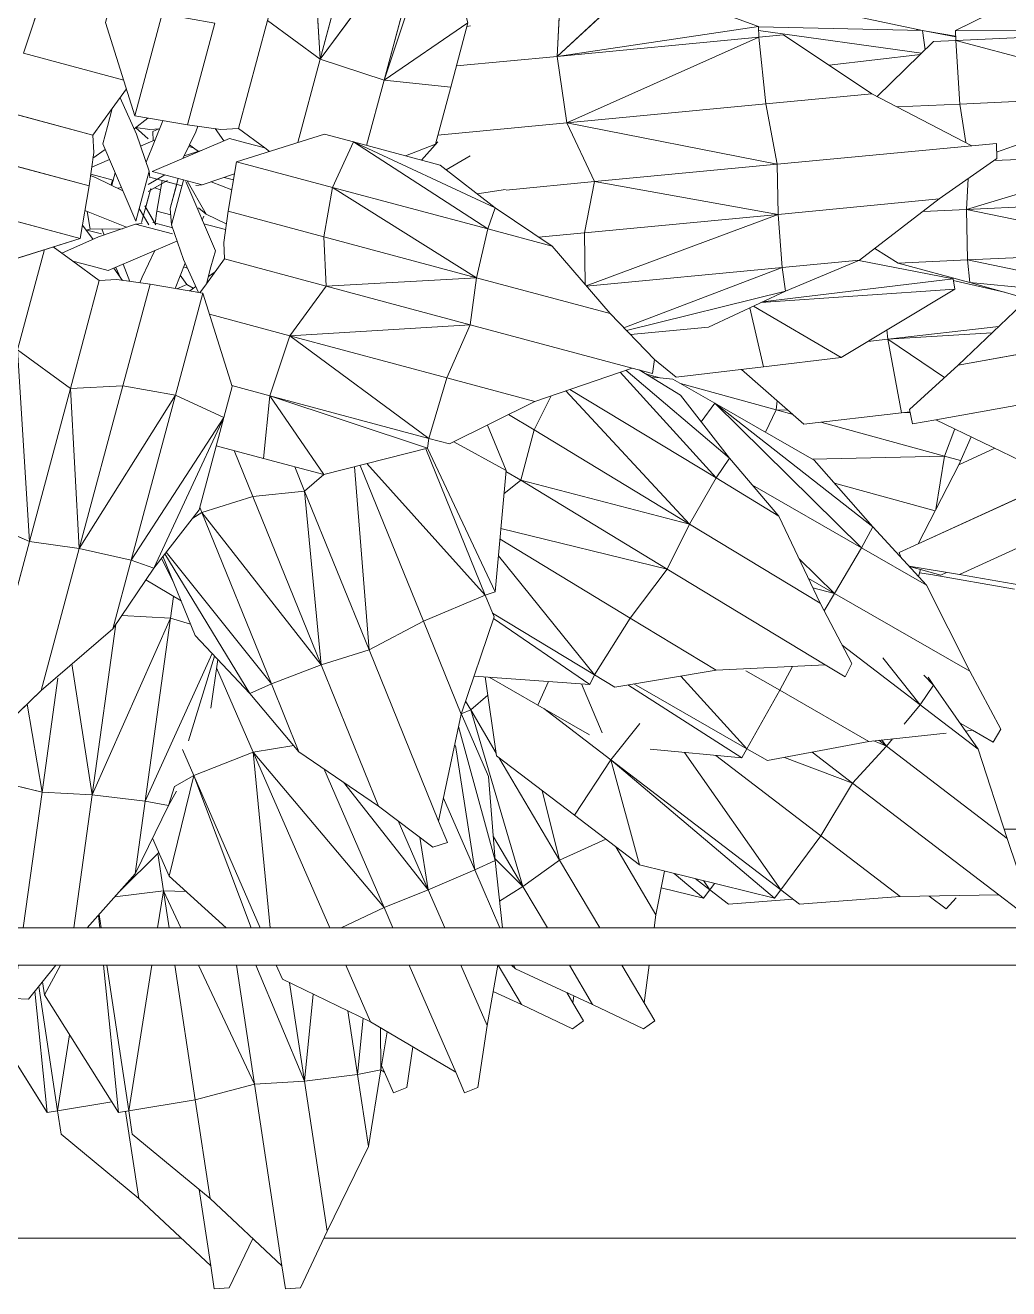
# Model space of a CAD drawing. Header units: inches. Extents: x 1 to 4284, y -575 to 745.
# Drawn here: x 1648.82 to 1661.99, y 168.31 to 185.24 of the extents above; entities that cross this region are included whole.
import ezdxf

# ---------------------------------------------------------------- set-up
doc = ezdxf.new("R2010")
doc.units = ezdxf.units.IN
doc.header["$MEASUREMENT"] = 0
for name, color, linetype, lineweight in [('I-WALL', 2, 'Continuous', 13), ('Plant-hosta', 7, 'Continuous', 9), ('Q-CASE', 31, 'Continuous', 9)]:
    doc.layers.add(name, color=color, linetype=linetype, lineweight=lineweight)

# ---------------------------------------------------------------- blocks, each defined once
blk = doc.blocks.new('BENCH _ PLANTER - BENCH _ PLANTER-2440482-New Construction - Tel_Data_Elec Plan')
at = {"layer": 'Q-CASE', "lineweight": 13}
for p, q in [((-508.562, 174.472), (-508.757, 174.472)), ((-542.589, 168.989), (-519.781, 168.989)), ((-517.872, 168.989), (-497.233, 168.989))]:
    blk.add_line(p, q, dxfattribs=at)
blk = doc.blocks.new('Untitled_dwg-V23-New Construction - Tel_Data_Elec Plan')
at = {"layer": 'Plant-hosta'}
for p, q in [((1.503, 14.069), (1.549, 14.375)), ((1.549, 14.375), (1.75, 14.363)), ((1.75, 14.363), (2.064, 13.701)), ((1.503, 14.069), (0.539, 13.167)), ((0.539, 13.167), (1.503, 14.069)), ((1.348, 13.047), (1.503, 14.069)), ((-0.502, 12.303), (0.539, 13.167)), ((0.539, 13.167), (-0.502, 12.303)), ((0.362, 11.999), (0.539, 13.167)), ((0.362, 11.999), (0.539, 13.167)), ((-0.502, 12.303), (-0.549, 11.992)), ((-1.615, 10.541), (-0.688, 12.014)), ((-0.853, 10.389), (-0.688, 12.014)), ((-0.802, 10.325), (-0.549, 11.992)), ((-0.802, 10.325), (-0.549, 11.992)), ((-0.549, 11.992), (-0.688, 12.014)), ((-0.549, 11.992), (-0.688, 12.014)), ((-0.389, 10.974), (-0.549, 11.992)), ((0.175, 11.87), (-0.549, 11.992)), ((-0.389, 10.974), (-0.549, 11.992)), ((3.83, 11.472), (3.95, 11.75)), ((3.95, 11.75), (4.127, 11.678)), ((4.21, 11.133), (4.127, 11.678)), ((3.776, 11.441), (3.83, 11.472)), ((3.79, 11.382), (3.83, 11.472)), ((5.664, 10.566), (6.348, 10.892)), ((6.348, 10.892), (6.496, 10.786)), ((6.353, 10.545), (6.496, 10.786)), ((5.664, 10.566), (5.287, 10.392)), ((5.664, 10.566), (5.287, 10.392)), ((5.664, 10.566), (5.353, 10.041)), ((5.353, 10.041), (5.664, 10.566)), ((6.271, 10.406), (6.353, 10.545)), ((6.353, 10.545), (6.366, 10.45)), ((8.437, 9.22), (8.187, 9.029)), ((8.437, 9.22), (8.187, 9.029)), ((8.437, 9.22), (9.305, 9.155)), ((9.305, 9.155), (8.437, 9.22)), ((11.125, 9.113), (11.352, 9.286)), ((11.352, 9.286), (11.488, 9.138)), ((7.538, 9.003), (8.102, 9.142)), ((7.71, 8.811), (8.102, 9.142)), ((7.991, 8.88), (8.187, 9.029)), ((8.101, 8.907), (8.187, 9.029)), ((8.101, 8.907), (8.187, 9.029)), ((8.187, 9.029), (8.102, 9.142)), ((8.25, 8.944), (8.187, 9.029)), ((8.187, 9.029), (8.25, 8.944)), ((0.232, 0.688), (0.295, 0.828)), ((0.295, 0.828), (0.232, 0.688)), ((1.189, 0.697), (1.138, 0.683)), ((1.138, 0.683), (1.189, 0.697)), ((0.037, 0.241), (-0.158, 0.189)), ((0.037, 0.241), (-0.158, 0.189)), ((0.044, 0.173), (0.072, 0.255)), ((0.072, 0.255), (0.044, 0.173)), ((1.41, 0.104), (1.701, 0.182)), ((1.41, 0.104), (1.701, 0.182)), ((0.78, -0.064), (0.759, 0.097)), ((0.78, -0.064), (0.966, -0.014)), ((0.78, -0.064), (0.966, -0.014)), ((0.78, -0.064), (0.852, -0.477)), ((-0.104, -0.56), (0.196, -0.48)), ((-0.104, -0.56), (0.196, -0.48)), ((0.186, -0.482), (0.168, -0.416)), ((0.186, -0.482), (0.168, -0.416)), ((0.753, -0.379), (0.83, -0.349)), ((0.83, -0.349), (0.753, -0.379)), ((1.807, -0.484), (1.68, -0.518)), ((1.807, -0.484), (1.68, -0.518)), ((-0.091, -0.656), (0.145, -0.758)), ((0.145, -0.758), (-0.091, -0.656)), ((1.144, -0.806), (1.387, -0.882)), ((1.144, -0.806), (1.387, -0.882)), ((0.562, -0.937), (0.756, -1.02)), ((0.756, -1.02), (0.562, -0.937)), ((1.273, -0.913), (1.205, -0.932)), ((1.273, -0.913), (1.217, -0.955)), ((1.217, -0.955), (1.273, -0.913)), ((1.273, -0.913), (1.338, -0.866)), ((1.338, -0.866), (1.273, -0.913)), ((0.496, -1.186), (0.684, -1.161)), ((0.815, -1.167), (0.684, -1.161))]:
    blk.add_line(p, q, dxfattribs=at)
at = {"layer": 'Plant-hosta', "flags": 128}
for points in [[(2.064, 13.701), (1.75, 14.363), (1.549, 14.375), (1.503, 14.069), (1.348, 13.047)], [(-0.502, 12.303), (-0.549, 11.992), (0.175, 11.87)], [(-1.615, 10.541), (-0.688, 12.014), (-0.853, 10.389)], [(4.21, 11.133), (4.127, 11.678), (3.95, 11.75), (3.83, 11.472)], [(3.776, 11.441), (3.83, 11.472), (3.79, 11.382)], [(5.664, 10.566), (6.348, 10.892), (6.496, 10.786), (6.353, 10.545)], [(6.366, 10.45), (6.353, 10.545), (6.271, 10.406)], [(11.488, 9.138), (11.352, 9.286), (11.125, 9.113)], [(7.538, 9.003), (8.102, 9.142), (7.71, 8.811)], [(7.991, 8.88), (8.187, 9.029), (8.102, 9.142)], [(0.852, -0.477), (0.78, -0.064), (0.759, 0.097)], [(0.496, -1.186), (0.684, -1.161), (0.815, -1.167)]]:
    blk.add_lwpolyline(points, dxfattribs=at)
blk = doc.blocks.new('Untitled_dwg-V26-New Construction - Tel_Data_Elec Plan')
at = {"layer": 'Plant-hosta'}
for p, q in [((-11.397, 4.805), (-10.277, 5.001)), ((-11.397, 4.805), (-10.277, 5.001)), ((-11.548, 4.78), (-11.397, 4.805)), ((-11.397, 4.805), (-11.548, 4.78))]:
    blk.add_line(p, q, dxfattribs=at)
blk = doc.blocks.new('Untitled_dwg-V27-New Construction - Tel_Data_Elec Plan')
at = {"layer": 'Plant-hosta'}
for p, q in [((-11.397, 4.805), (-10.277, 5.001)), ((-11.397, 4.805), (-10.277, 5.001)), ((-12.071, 4.694), (-11.397, 4.805)), ((-11.397, 4.805), (-12.071, 4.694)), ((-11.397, 4.805), (-10.007, 4.169)), ((-10.007, 4.169), (-11.397, 4.805)), ((-12.184, 4.572), (-12.205, 4.51)), ((-11.951, 4.394), (-12.205, 4.51)), ((-11.951, 4.394), (-11.408, 3.333)), ((-10.101, 3.547), (-11.951, 4.394)), ((-11.408, 3.333), (-11.951, 4.394)), ((-11.715, 2.731), (-10.458, 3.337)), ((-11.244, 2.958), (-11.408, 3.333)), ((-10.925, 3.112), (-11.408, 3.333)), ((-12.028, 2.787), (-12.068, 2.591)), ((-12.028, 2.787), (-11.715, 2.731)), ((-9.775, 2.383), (-11.715, 2.731)), ((-11.416, 1.997), (-12.068, 2.591)), ((-11.416, 1.997), (-10.48, 1.104)), ((-11.416, 1.997), (-9.36, 1.629)), ((-11.416, 1.997), (-10.48, 1.104)), ((-11.26, 0.892), (-10.485, 1.109)), ((-11.26, 0.892), (-10.485, 1.109)), ((-11.26, 0.892), (-12.218, 0.632)), ((-11.26, 0.892), (-11.289, 0.589)), ((-10.423, 0.971), (-11.26, 0.892)), ((-10.628, 0.727), (-11.289, 0.589)), ((-11.289, 0.589), (-10.628, 0.727)), ((-12.534, 0.435), (-12.218, 0.632)), ((-12.534, 0.435), (-12.218, 0.632)), ((-12.218, 0.632), (-11.289, 0.589)), ((-11.303, -0.089), (-11.289, 0.589)), ((-11.303, -0.089), (-11.289, 0.589)), ((-10.194, 0.54), (-11.289, 0.589)), ((-10.194, 0.54), (-11.289, 0.589)), ((-11.303, -0.089), (-9.844, 0.216)), ((-9.844, 0.216), (-11.303, -0.089)), ((-11.887, -0.062), (-11.303, -0.089)), ((-8.822, -0.836), (-11.303, -0.089)), ((-11.284, -0.501), (-11.303, -0.089)), ((-11.303, -0.089), (-9.423, -0.174)), ((-11.303, -0.089), (-9.423, -0.174)), ((-8.822, -0.836), (-11.303, -0.089)), ((-8.82, -0.838), (-10.942, -0.742)), ((-10.942, -0.742), (-8.82, -0.838)), ((-11.314, -0.984), (-11.394, -1.5)), ((-11.394, -1.5), (-11.314, -0.984)), ((-8.756, -1.605), (-10.901, -0.857)), ((-8.756, -1.605), (-10.901, -0.857)), ((-11.394, -1.5), (-12.234, -1.461)), ((-11.394, -1.5), (-11.447, -2.353)), ((-8.783, -1.618), (-11.394, -1.5)), ((-8.783, -1.618), (-11.394, -1.5)), ((-11.745, -2.34), (-12.503, -1.6)), ((-12.503, -1.6), (-11.745, -2.34)), ((-8.818, -1.651), (-11.447, -2.353)), ((-11.447, -2.353), (-8.818, -1.651)), ((-11.745, -2.34), (-11.447, -2.353)), ((-11.745, -2.34), (-11.447, -2.353)), ((-11.447, -2.353), (-11.454, -2.487)), ((-11.447, -2.353), (-11.454, -2.487)), ((-9.464, -2.443), (-11.447, -2.353)), ((-9.464, -2.443), (-11.447, -2.353)), ((-9.494, -2.479), (-11.454, -2.487)), ((-9.986, -3.208), (-11.454, -2.487))]:
    blk.add_line(p, q, dxfattribs=at)
at = {"layer": 'Plant-hosta', "flags": 128}
for points in [[(-12.184, 4.572), (-12.205, 4.51), (-11.951, 4.394), (-10.101, 3.547)], [(-9.955, 3.247), (-10.458, 3.337), (-11.715, 2.731)], [(-10.925, 3.112), (-11.408, 3.333), (-11.244, 2.958)], [(-9.36, 1.629), (-11.416, 1.997), (-12.068, 2.591), (-12.028, 2.787), (-11.715, 2.731), (-9.775, 2.383)], [(-11.289, 0.589), (-12.218, 0.632), (-11.26, 0.892)], [(-10.423, 0.971), (-11.26, 0.892), (-11.289, 0.589)], [(-11.284, -0.501), (-11.303, -0.089), (-11.887, -0.062)], [(-11.447, -2.353), (-11.394, -1.5), (-12.234, -1.461)], [(-9.986, -3.208), (-11.454, -2.487), (-9.494, -2.479)]]:
    blk.add_lwpolyline(points, dxfattribs=at)
blk = doc.blocks.new('Untitled_dwg-V29-New Construction - Tel_Data_Elec Plan')
at = {"layer": 'Plant-hosta'}
for p, q in [((1.503, 14.069), (1.549, 14.375)), ((1.549, 14.375), (1.75, 14.363)), ((1.75, 14.363), (2.11, 13.604)), ((1.503, 14.069), (0.539, 13.167)), ((0.539, 13.167), (1.503, 14.069)), ((1.134, 11.632), (1.503, 14.069)), ((1.805, 11.592), (2.11, 13.604)), ((1.805, 11.592), (2.11, 13.604)), ((2.11, 13.604), (2.66, 12.471)), ((2.11, 13.604), (2.66, 12.471)), ((-0.502, 12.303), (0.539, 13.167)), ((0.539, 13.167), (-0.502, 12.303)), ((0.338, 11.843), (0.539, 13.167)), ((2.66, 12.471), (2.514, 11.503)), ((2.827, 11.44), (2.66, 12.471)), ((-0.502, 12.303), (-0.549, 11.992)), ((-1.68, 10.437), (-0.688, 12.014)), ((-0.889, 10.041), (-0.688, 12.014)), ((-0.844, 10.041), (-0.549, 11.992)), ((-0.844, 10.041), (-0.549, 11.992)), ((-0.549, 11.992), (-0.688, 12.014)), ((-0.549, 11.992), (-0.688, 12.014)), ((-0.242, 10.041), (-0.549, 11.992)), ((0.338, 11.843), (-0.549, 11.992)), ((-0.242, 10.041), (-0.549, 11.992)), ((0.066, 10.041), (0.338, 11.843)), ((0.338, 11.843), (0.066, 10.041)), ((1.134, 11.632), (0.338, 11.843)), ((3.83, 11.472), (3.95, 11.75)), ((3.95, 11.75), (4.127, 11.678)), ((0.385, 10.041), (1.134, 11.632)), ((0.385, 10.041), (1.134, 11.632)), ((1.134, 11.632), (0.894, 10.041)), ((1.134, 11.632), (0.894, 10.041)), ((1.134, 11.632), (1.805, 11.592)), ((1.134, 11.632), (1.805, 11.592)), ((1.154, 10.041), (1.805, 11.592)), ((1.805, 11.592), (1.606, 10.274)), ((1.805, 11.592), (1.923, 10.427)), ((1.805, 11.592), (2.514, 11.503)), ((4.253, 10.85), (4.127, 11.678)), ((2.385, 10.651), (2.514, 11.503)), ((2.385, 10.651), (2.514, 11.503)), ((2.59, 10.75), (2.514, 11.503)), ((2.827, 11.44), (2.514, 11.503)), ((2.514, 11.503), (2.59, 10.75)), ((2.689, 10.798), (3.83, 11.472)), ((2.821, 10.876), (2.827, 11.44)), ((2.827, 11.44), (2.913, 10.931)), ((2.827, 11.44), (2.913, 10.931)), ((3.208, 10.041), (3.83, 11.472)), ((3.901, 10.041), (4.253, 10.85)), ((4.253, 10.85), (4.395, 10.041)), ((4.253, 10.85), (4.395, 10.041)), ((5.664, 10.566), (6.348, 10.892)), ((6.348, 10.892), (6.496, 10.786)), ((2.689, 10.798), (1.508, 10.226)), ((2.689, 10.798), (2.36, 10.041)), ((6.353, 10.545), (6.496, 10.786)), ((5.664, 10.566), (4.633, 10.088)), ((5.664, 10.566), (4.633, 10.088)), ((5.664, 10.566), (5.353, 10.041)), ((5.353, 10.041), (5.664, 10.566)), ((6.055, 10.041), (6.353, 10.545)), ((6.353, 10.545), (6.422, 10.041)), ((-1.892, 10.495), (-2.093, 10.484)), ((-1.892, 10.495), (-1.527, 10.041)), ((-1.706, 10.264), (-1.68, 10.437)), ((-1.463, 10.041), (-1.68, 10.437)), ((1.508, 10.226), (1.427, 10.041)), ((4.633, 10.088), (4.58, 10.041)), ((4.633, 10.088), (4.605, 10.041)), ((-1.71, 7.722), (-1.963, 9.541)), ((-1.287, 9.541), (-1.039, 7.759)), ((-1.039, 7.759), (-1.287, 9.541)), ((-1.105, 9.541), (-0.465, 8.816)), ((-1.105, 9.541), (-0.465, 8.816)), ((-0.956, 9.372), (-0.939, 9.541)), ((-0.939, 9.541), (-0.956, 9.372)), ((-0.947, 9.362), (-0.92, 9.541)), ((-0.947, 9.362), (-0.92, 9.541)), ((-0.085, 9.045), (-0.163, 9.541)), ((-0.085, 9.045), (0.149, 9.541)), ((-0.085, 9.045), (-0.01, 9.541)), ((-0.01, 9.541), (-0.085, 9.045)), ((-0.085, 9.045), (0.149, 9.541)), ((-0.009, 8.847), (0.756, 9.541)), ((-0.009, 8.847), (0.756, 9.541)), ((0.321, 7.497), (1.21, 9.541)), ((0.321, 7.497), (1.091, 9.541)), ((2.142, 9.541), (1.118, 7.186)), ((1.118, 7.186), (1.346, 9.541)), ((2.872, 9.268), (2.294, 9.541)), ((2.872, 9.268), (2.99, 9.541)), ((3.461, 9.03), (3.684, 9.541)), ((3.461, 9.03), (3.684, 9.541)), ((4.423, 9.541), (4.085, 8.764)), ((4.085, 8.764), (4.423, 9.541)), ((4.456, 9.541), (4.361, 8.639)), ((4.456, 9.541), (4.361, 8.639)), ((5.058, 9.541), (4.729, 8.985)), ((4.729, 8.985), (5.058, 9.541)), ((5.221, 8.631), (5.76, 9.541)), ((5.76, 9.541), (5.221, 8.631)), ((6.489, 9.541), (6.513, 9.364)), ((6.513, 9.364), (6.489, 9.541)), ((6.513, 9.364), (5.974, 8.452)), ((6.513, 9.364), (6.628, 8.779)), ((2.872, 9.268), (1.118, 7.186)), ((2.872, 9.268), (2.062, 7.405)), ((2.872, 9.268), (3.461, 9.03)), ((2.872, 9.268), (3.461, 9.03)), ((4.729, 8.985), (4.418, 9.18)), ((8.437, 9.22), (8.187, 9.029)), ((8.437, 9.22), (8.187, 9.029)), ((8.437, 9.22), (9.786, 9.119)), ((11.106, 9.098), (11.352, 9.286)), ((-0.738, 9.125), (-0.085, 9.045)), ((-0.147, 8.531), (-0.675, 9.053)), ((-0.675, 9.053), (-0.147, 8.531)), ((-0.16, 8.545), (-0.085, 9.045)), ((-0.085, 9.045), (0.219, 9.054)), ((2.327, 7.587), (3.461, 9.03)), ((3.06, 8.106), (3.461, 9.03)), ((3.351, 8.325), (3.461, 9.03)), ((3.461, 9.03), (4.085, 8.764)), ((4.031, 6.618), (4.729, 8.985)), ((4.729, 8.985), (4.335, 8.32)), ((4.729, 8.985), (4.353, 8.61)), ((5.221, 8.631), (4.729, 8.985)), ((5.907, 7.287), (8.102, 9.142)), ((5.907, 7.287), (8.187, 9.029)), ((6.293, 8.697), (8.102, 9.142)), ((6.896, 7.189), (8.187, 9.029)), ((6.896, 7.189), (8.187, 9.029)), ((8.187, 9.029), (8.102, 9.142)), ((8.722, 8.305), (8.187, 9.029)), ((8.187, 9.029), (8.722, 8.305)), ((8.722, 8.305), (9.786, 9.119)), ((9.148, 7.601), (11.106, 9.098)), ((11.106, 9.098), (9.786, 9.119)), ((9.786, 9.119), (11.106, 9.098)), ((11.22, 8.342), (11.488, 9.138)), ((-0.016, 7.899), (-0.465, 8.816)), ((-0.465, 8.816), (-0.33, 7.841)), ((-0.231, 8.337), (-0.009, 8.847)), ((0.321, 7.497), (-0.009, 8.847)), ((3.666, 7.801), (4.085, 8.764)), ((3.829, 7.096), (4.085, 8.764)), ((3.869, 6.84), (4.361, 8.639)), ((4.085, 8.764), (4.361, 8.639)), ((4.361, 8.639), (4.085, 8.764)), ((4.361, 8.639), (4.269, 7.512)), ((5.423, 8.031), (6.293, 8.697)), ((5.907, 7.287), (6.293, 8.697)), ((5.221, 8.631), (4.407, 7.255)), ((4.99, 7.7), (5.221, 8.631)), ((5.221, 8.631), (5.84, 8.35)), ((2.798, 7.909), (3.526, 8.457)), ((3.526, 8.457), (3.719, 8.397)), ((3.601, 8.108), (3.719, 8.397)), ((7.315, 7.23), (8.722, 8.305)), ((8.722, 8.305), (7.315, 7.23)), ((9.148, 7.601), (8.722, 8.305)), ((9.603, 7.106), (11.22, 8.342)), ((11.22, 8.342), (10.829, 7.145)), ((11.22, 8.342), (10.829, 7.145)), ((2.67, 5.814), (3.601, 8.108)), ((3.601, 8.108), (3.904, 6.677)), ((3.904, 6.677), (3.601, 8.108)), ((4.379, 7.233), (5.423, 8.031)), ((5.907, 7.287), (5.423, 8.031)), ((-1.039, 7.759), (-0.33, 7.841)), ((-1.039, 7.759), (-0.33, 7.841)), ((-0.016, 7.899), (-0.33, 7.841)), ((0.01, 5.389), (-0.33, 7.841)), ((0.568, 5.865), (-0.33, 7.841)), ((-0.33, 7.841), (0.568, 5.865)), ((-0.016, 7.899), (0.09, 7.708)), ((0.063, 7.643), (-0.016, 7.899)), ((0.09, 7.708), (-0.016, 7.899)), ((2.798, 7.909), (1.731, 7.18)), ((2.798, 7.909), (1.731, 7.18)), ((2.798, 7.909), (2.029, 6.015)), ((-1.71, 7.722), (-2.51, 7.529)), ((-1.912, 6.541), (-1.71, 7.722)), ((-1.71, 7.722), (-1.912, 6.541)), ((-1.71, 7.722), (-1.039, 7.759)), ((-1.71, 7.722), (-1.039, 7.759)), ((-1.498, 6.194), (-1.71, 7.722)), ((-1.498, 6.194), (-1.71, 7.722)), ((-1.31, 6.003), (-1.039, 7.759)), ((-1.31, 6.003), (-1.039, 7.759)), ((-1.039, 7.759), (0.01, 5.389)), ((-1.039, 7.759), (-0.722, 5.472)), ((0.01, 5.389), (-1.039, 7.759)), ((-1.039, 7.759), (-0.722, 5.472)), ((0.321, 7.497), (0.063, 7.643)), ((0.321, 7.497), (0.063, 7.643)), ((0.321, 7.497), (0.171, 7.15)), ((0.171, 7.15), (0.321, 7.497)), ((1.118, 7.186), (0.321, 7.497)), ((3.906, 6.677), (4.269, 7.512)), ((4.269, 7.512), (3.906, 6.677)), ((8.237, 7.256), (9.148, 7.601)), ((8.237, 7.256), (9.148, 7.601)), ((9.148, 7.601), (8.604, 7.185)), ((9.148, 7.601), (8.604, 7.185)), ((9.148, 7.601), (9.603, 7.106)), ((9.148, 7.601), (9.603, 7.106)), ((5.907, 7.287), (5.01, 6.601)), ((5.907, 7.287), (6.299, 6.803)), ((5.907, 7.287), (6.299, 6.803)), ((8.009, 7.299), (7.729, 7.139)), ((8.009, 7.299), (7.729, 7.139)), ((8.009, 7.299), (9.365, 7.04)), ((1.118, 7.186), (0.627, 6.056)), ((1.118, 7.186), (0.627, 6.056)), ((1.731, 7.18), (1.071, 6.401)), ((1.118, 7.186), (1.661, 7.097)), ((1.731, 7.18), (1.361, 6.268)), ((4.374, 7.198), (4.031, 6.618)), ((4.223, 6.177), (4.379, 7.233)), ((6.138, 6.285), (7.663, 7.263)), ((6.216, 6.271), (7.729, 7.139)), ((6.437, 7.144), (7.663, 7.263)), ((6.846, 6.166), (7.729, 7.139)), ((6.846, 6.166), (7.729, 7.139)), ((7.729, 7.139), (7.663, 7.263)), ((8.173, 6.356), (7.729, 7.139)), ((10.829, 7.145), (10.051, 6.55)), ((10.829, 7.145), (10.232, 6.287)), ((-2.377, 6.988), (-1.723, 6.359)), ((0.25, 7.032), (0.598, 5.897)), ((0.25, 7.032), (0.598, 5.897)), ((4.932, 6.556), (5.625, 6.953)), ((4.932, 6.556), (5.625, 6.953)), ((8.173, 6.356), (9.365, 7.04)), ((10.403, 6.929), (9.365, 7.04)), ((9.365, 7.04), (10.403, 6.929)), ((9.432, 7.033), (9.603, 7.106)), ((9.432, 7.033), (9.603, 7.106)), ((9.603, 7.106), (9.498, 7.026)), ((9.603, 7.106), (9.498, 7.026)), ((9.603, 7.106), (9.536, 7.022)), ((9.536, 7.022), (9.603, 7.106)), ((9.603, 7.106), (9.683, 7.006)), ((9.603, 7.106), (9.683, 7.006)), ((10.753, 6.892), (11.029, 7.05)), ((11.133, 6.879), (11.029, 7.05)), ((5.514, 6.269), (5.792, 6.925)), ((5.792, 6.925), (5.514, 6.269)), ((9.84, 6.811), (10.051, 6.55)), ((9.84, 6.811), (10.051, 6.55)), ((10.587, 6.797), (10.753, 6.892)), ((10.753, 6.892), (10.66, 6.902)), ((10.66, 6.902), (10.753, 6.892)), ((10.718, 6.1), (11.133, 6.879)), ((-1.881, 4.364), (-2.499, 6.671)), ((3.904, 6.677), (3.397, 5.431)), ((4.031, 6.618), (3.902, 6.67)), ((3.904, 6.677), (4.345, 5.372)), ((4.031, 6.618), (3.963, 6.503)), ((4.031, 6.618), (3.963, 6.503)), ((4.259, 6.42), (4.031, 6.618)), ((0.642, 5.944), (0.552, 6.596)), ((0.642, 5.944), (0.552, 6.596)), ((4.279, 6.181), (4.932, 6.556)), ((4.932, 6.556), (4.279, 6.181)), ((5.072, 6.238), (4.932, 6.556)), ((5.072, 6.238), (4.932, 6.556)), ((9.009, 5.753), (10.051, 6.55)), ((9.009, 5.753), (10.051, 6.55)), ((9.554, 5.92), (10.051, 6.55)), ((10.051, 6.55), (9.554, 5.92)), ((10.051, 6.55), (10.232, 6.287)), ((-1.723, 6.359), (-0.762, 5.531)), ((-1.723, 6.359), (-1.212, 4.454)), ((-1.723, 6.359), (-0.762, 5.531)), ((-0.066, 4.528), (1.071, 6.401)), ((-0.066, 4.528), (1.071, 6.401)), ((-0.048, 4.505), (1.361, 6.268)), ((1.071, 6.401), (0.341, 5.623)), ((0.43, 3.974), (1.361, 6.268)), ((0.43, 3.974), (1.361, 6.268)), ((1.071, 6.401), (1.361, 6.268)), ((1.071, 6.401), (1.361, 6.268)), ((2.029, 6.015), (1.361, 6.268)), ((4.076, 6.167), (5.629, 6.278)), ((4.338, 5.394), (5.629, 6.278)), ((5.691, 6.151), (5.629, 6.278)), ((5.961, 6.314), (5.691, 6.151)), ((5.961, 6.314), (7.32, 6.086)), ((7.716, 6.094), (8.173, 6.356)), ((8.343, 6.036), (8.173, 6.356)), ((10.102, 6.155), (10.232, 6.287)), ((10.232, 6.287), (10.158, 6.179)), ((10.232, 6.287), (10.158, 6.179)), ((4.325, 5.322), (5.691, 6.151)), ((4.325, 5.322), (5.691, 6.151)), ((4.404, 4.555), (5.691, 6.151)), ((5.691, 6.151), (4.404, 4.555)), ((6.169, 5.388), (5.691, 6.151)), ((6.169, 5.388), (5.691, 6.151)), ((8.78, 6.015), (9.047, 6.176)), ((8.906, 5.061), (10.718, 6.1)), ((9.137, 5.996), (9.047, 6.176)), ((10.718, 6.1), (10.138, 4.945)), ((10.718, 6.1), (10.138, 4.945)), ((2.029, 6.015), (0.43, 3.974)), ((2.029, 6.015), (1.113, 3.759)), ((1.807, 3.688), (2.029, 6.015)), ((2.67, 5.814), (2.029, 6.015)), ((6.169, 5.388), (7.32, 6.086)), ((6.663, 4.731), (8.78, 6.015)), ((8.78, 6.015), (7.32, 6.086)), ((7.32, 6.086), (8.78, 6.015)), ((8.711, 5.19), (9.137, 5.996)), ((2.67, 5.814), (1.807, 3.688)), ((2.476, 3.361), (2.67, 5.814)), ((2.67, 5.814), (2.476, 3.361)), ((2.67, 5.814), (3.397, 5.431)), ((-0.091, 4.56), (0.341, 5.623)), ((-0.214, 4.718), (-0.762, 5.531)), ((-0.762, 5.531), (-0.516, 4.614)), ((0.01, 5.389), (0.279, 5.471)), ((2.55, 3.343), (3.397, 5.431)), ((4.226, 5.079), (3.397, 5.431)), ((0.01, 5.389), (-0.641, 5.352)), ((0.01, 5.389), (0.051, 5.098)), ((4.226, 5.079), (4.345, 5.372)), ((4.424, 4.33), (6.169, 5.388)), ((6.663, 4.731), (6.169, 5.388)), ((8.766, 5.292), (8.906, 5.061)), ((-0.321, 4.877), (0.152, 5.158)), ((-0.321, 4.877), (0.152, 5.158)), ((2.642, 3.319), (4.226, 5.079)), ((4.226, 5.079), (2.642, 3.319)), ((3.43, 3.118), (4.226, 5.079)), ((4.226, 5.079), (3.43, 3.118)), ((4.226, 5.079), (4.361, 5.038)), ((4.361, 5.038), (4.226, 5.079)), ((6.963, 4.129), (8.711, 5.19)), ((6.963, 4.129), (8.711, 5.19)), ((8.711, 5.19), (8.16, 4.021)), ((8.711, 5.19), (8.16, 4.021)), ((-0.111, 4.586), (0.055, 4.919)), ((0.055, 4.919), (-0.111, 4.586)), ((3.453, 3.112), (4.361, 5.038)), ((4.505, 3.412), (4.361, 5.038)), ((8.906, 5.061), (8.431, 4.596)), ((8.431, 4.596), (8.906, 5.061)), ((8.906, 5.061), (8.556, 4.86)), ((8.906, 5.061), (8.556, 4.86)), ((8.613, 4.982), (8.906, 5.061)), ((8.613, 4.982), (8.906, 5.061)), ((8.906, 5.061), (9.266, 4.445)), ((8.906, 5.061), (9.266, 4.445)), ((10.138, 4.945), (9.266, 4.445)), ((10.138, 4.945), (9.42, 4.165)), ((10.057, 4.739), (10.032, 4.83)), ((10.33, 4.814), (10.057, 4.739)), ((10.33, 4.814), (10.057, 4.739)), ((10.33, 4.814), (10.407, 4.776)), ((10.407, 4.776), (10.33, 4.814)), ((-1.212, 4.454), (-0.516, 4.614)), ((-0.214, 4.718), (-0.516, 4.614)), ((0.077, 2.4), (-0.516, 4.614)), ((0.724, 2.7), (-0.516, 4.614)), ((-0.516, 4.614), (0.724, 2.7)), ((-0.214, 4.718), (0.393, 3.938)), ((0.724, 2.7), (-0.214, 4.718)), ((4.436, 4.19), (6.663, 4.731)), ((6.663, 4.731), (4.701, 3.541)), ((6.663, 4.731), (6.963, 4.129)), ((9.912, 4.699), (10.057, 4.739)), ((-1.881, 4.364), (-1.212, 4.454)), ((-1.881, 4.364), (-1.212, 4.454)), ((-1.331, 2.312), (-1.212, 4.454)), ((-1.212, 4.454), (-0.629, 2.277)), ((-1.212, 4.454), (0.077, 2.4)), ((7.304, 2.51), (9.266, 4.445)), ((7.807, 3.608), (9.266, 4.445)), ((9.266, 4.445), (9.42, 4.165)), ((-1.881, 4.364), (-2.639, 4.029)), ((-2.04, 1.794), (-1.881, 4.364)), ((-1.331, 2.312), (-1.881, 4.364)), ((4.701, 3.541), (6.963, 4.129)), ((4.701, 3.541), (6.963, 4.129)), ((6.963, 4.129), (4.881, 2.867)), ((6.963, 4.129), (5.308, 2.341)), ((6.963, 4.129), (7.319, 3.511)), ((6.963, 4.129), (7.319, 3.511)), ((7.304, 2.51), (9.42, 4.165)), ((9.42, 4.165), (8.634, 3.272)), ((9.42, 4.165), (8.634, 3.272)), ((0.43, 3.974), (0.307, 4.048)), ((0.307, 4.048), (0.43, 3.974)), ((0.724, 2.7), (0.393, 3.938)), ((0.393, 3.938), (0.724, 2.7)), ((0.401, 3.904), (0.43, 3.974)), ((0.43, 3.974), (0.401, 3.904)), ((1.113, 3.759), (0.43, 3.974)), ((8.16, 4.021), (7.319, 3.511)), ((8.16, 4.021), (7.497, 3.245)), ((8.904, 3.579), (10.254, 3.951)), ((8.904, 3.579), (10.254, 3.951)), ((10.378, 3.219), (10.263, 3.934)), ((10.263, 3.934), (10.378, 3.219)), ((1.113, 3.759), (0.863, 3.144)), ((1.807, 3.688), (1.113, 3.759)), ((1.807, 3.688), (1.674, 3.361)), ((1.807, 3.688), (1.674, 3.361)), ((2.063, 3.462), (1.807, 3.688)), ((4.477, 3.725), (4.701, 3.541)), ((4.701, 3.541), (4.477, 3.725)), ((1.257, 3.249), (2.066, 3.466)), ((1.342, 2.41), (2.066, 3.466)), ((2.066, 3.466), (3.452, 3.112)), ((3.806, 3.026), (4.505, 3.412)), ((4.257, 2.801), (4.505, 3.412)), ((4.505, 3.412), (4.257, 2.801)), ((4.701, 3.541), (4.504, 3.422)), ((4.701, 3.541), (4.881, 2.867)), ((5.361, 2.323), (7.319, 3.511)), ((5.361, 2.323), (7.319, 3.511)), ((6.033, 2.093), (7.319, 3.511)), ((7.319, 3.511), (6.033, 2.093)), ((7.319, 3.511), (7.497, 3.245)), ((0.623, 3.079), (1.257, 3.249)), ((0.623, 3.079), (1.257, 3.249)), ((1.342, 2.41), (1.257, 3.249)), ((1.257, 3.249), (1.342, 2.41)), ((6.111, 2.066), (7.497, 3.245)), ((7.497, 3.245), (6.844, 2.401)), ((7.497, 3.245), (6.844, 2.401)), ((7.304, 2.51), (8.634, 3.272)), ((8.634, 3.272), (7.304, 2.51)), ((8.607, 3.257), (10.378, 3.219)), ((10.378, 3.219), (8.607, 3.257)), ((10.378, 3.219), (8.72, 2.762)), ((8.72, 2.762), (10.378, 3.219)), ((10.378, 3.219), (10.594, 3.278)), ((10.378, 3.219), (10.594, 3.278)), ((10.378, 3.219), (10.516, 2.853)), ((10.516, 2.853), (10.378, 3.219)), ((1.342, 2.41), (3.452, 3.112)), ((3.472, 2.981), (3.452, 3.112)), ((3.472, 2.981), (3.452, 3.112)), ((3.748, 3.055), (3.472, 2.981)), ((3.748, 3.055), (3.472, 2.981)), ((3.748, 3.055), (4.889, 2.485)), ((1.342, 2.41), (3.472, 2.981)), ((1.609, 1.606), (3.472, 2.981)), ((3.71, 2.169), (3.472, 2.981)), ((3.472, 2.981), (3.71, 2.169)), ((7.979, 2.897), (8.124, 2.598)), ((4.881, 2.867), (4.539, 2.659)), ((4.881, 2.867), (4.539, 2.659)), ((4.881, 2.867), (5.111, 2.409)), ((5.111, 2.409), (4.881, 2.867)), ((7.121, 2.759), (7.304, 2.51)), ((7.658, 2.058), (8.496, 2.788)), ((8.496, 2.788), (9.802, 2.637)), ((0.077, 2.4), (0.724, 2.7)), ((0.835, 2.286), (0.724, 2.7)), ((8.124, 2.598), (6.843, 2.245)), ((8.35, 2.66), (8.124, 2.598)), ((8.124, 2.598), (8.282, 2.601)), ((8.124, 2.598), (8.138, 2.476)), ((8.138, 2.476), (8.124, 2.598)), ((9.62, 1.651), (9.802, 2.637)), ((9.62, 1.651), (9.802, 2.637)), ((9.802, 2.637), (9.917, 2.624)), ((9.802, 2.637), (9.917, 2.624)), ((9.825, 2.634), (9.919, 2.636)), ((9.825, 2.634), (9.919, 2.636)), ((-0.629, 2.277), (0.077, 2.4)), ((-0.629, 2.277), (0.077, 2.4)), ((0.443, 1.036), (0.077, 2.4)), ((0.831, 2.273), (1.342, 2.41)), ((1.609, 1.606), (1.342, 2.41)), ((3.71, 2.169), (4.889, 2.485)), ((6.193, 2.038), (4.889, 2.485)), ((4.889, 2.485), (6.193, 2.038)), ((6.287, 2.063), (6.844, 2.401)), ((6.844, 2.401), (6.287, 2.063)), ((6.74, 2.186), (7.304, 2.51)), ((-2.04, 1.794), (-1.331, 2.312)), ((-1.331, 2.312), (-0.944, 0.865)), ((-1.331, 2.312), (-0.629, 2.277)), ((-0.629, 2.277), (-0.263, 0.912)), ((0.443, 1.036), (0.835, 2.286)), ((1.609, 1.606), (3.71, 2.169)), ((4.025, 1.457), (3.71, 2.169)), ((4.025, 1.457), (6.193, 2.038)), ((6.193, 2.038), (6.466, 2.111)), ((6.565, 2.169), (6.375, 2.116)), ((6.375, 2.116), (6.565, 2.169)), ((6.44, 2.156), (6.74, 2.186)), ((6.492, 1.922), (6.466, 2.111)), ((6.786, 2.162), (6.492, 1.924)), ((6.786, 2.162), (6.492, 1.924)), ((6.786, 2.162), (7.953, 2.022)), ((7.953, 2.022), (6.786, 2.162)), ((9.62, 1.651), (10.378, 2.165)), ((10.378, 2.165), (9.62, 1.651)), ((5.9, 1.308), (6.492, 1.922)), ((7.772, 1.229), (7.953, 2.022)), ((7.772, 1.229), (7.953, 2.022)), ((7.819, 1.207), (8.996, 1.897)), ((8.996, 1.897), (7.819, 1.207)), ((7.953, 2.022), (8.996, 1.897)), ((10.515, 0.98), (8.996, 1.897)), ((-2.04, 1.794), (-1.68, 0.451)), ((-2.04, 1.794), (-1.68, 0.451)), ((1.609, 1.606), (0.531, 1.317)), ((1.609, 1.606), (4.025, 1.457)), ((1.609, 1.606), (2.095, 0.94)), ((6.119, 1.536), (8.247, 1.006)), ((8.247, 1.006), (6.119, 1.536)), ((6.17, 1.589), (7.219, 1.489)), ((9.353, 1.682), (9.62, 1.651)), ((9.353, 1.682), (9.62, 1.651)), ((9.608, 1.527), (9.62, 1.651)), ((9.62, 1.651), (9.608, 1.527)), ((9.62, 1.651), (11.106, 1.479)), ((9.62, 1.651), (11.013, 1.567)), ((11.013, 1.567), (9.62, 1.651)), ((9.62, 1.651), (11.106, 1.479)), ((4.025, 1.457), (2.095, 0.94)), ((4.025, 1.457), (4.109, 0.828)), ((6.084, 1.499), (8.204, 0.689)), ((6.084, 1.499), (8.204, 0.689)), ((8.247, 1.006), (7.219, 1.489)), ((4.109, 0.828), (5.9, 1.308)), ((5.9, 1.308), (5.121, 0.404)), ((5.9, 1.308), (5.121, 0.404)), ((0.443, 1.036), (-0.263, 0.912)), ((0.186, 0.585), (0.383, 1.025)), ((0.492, 0.908), (0.404, 1.029)), ((0.404, 1.029), (0.492, 0.908)), ((7.918, 1.16), (10.515, 0.98)), ((10.493, 0.844), (7.941, 1.149)), ((7.941, 1.149), (10.493, 0.844)), ((10.496, 0.863), (11.184, 1.022)), ((10.496, 0.863), (11.184, 1.022)), ((-1.298, 0.606), (-0.944, 0.865)), ((-0.944, 0.865), (-0.709, 0.853)), ((-0.749, 0.699), (-0.634, 0.863)), ((-0.634, 0.863), (-0.749, 0.699)), ((-0.263, 0.912), (-0.709, 0.853)), ((-0.626, 0.646), (-0.533, 0.877)), ((-0.626, 0.646), (-0.533, 0.877)), ((-0.371, 0.818), (-0.4, 0.894)), ((0.206, 0.63), (0.07, 0.971)), ((0.07, 0.971), (0.206, 0.63)), ((0.23, 0.92), (0.095, 0.975)), ((0.14, 0.794), (0.23, 0.92)), ((0.23, 0.92), (0.314, 0.969)), ((0.314, 0.969), (0.23, 0.92)), ((0.347, 0.944), (0.267, 1.005)), ((0.267, 1.005), (0.347, 0.944)), ((0.492, 0.908), (0.735, 0.575)), ((0.735, 0.575), (0.492, 0.908)), ((2.095, 0.94), (0.735, 0.575)), ((2.095, 0.94), (2.063, 0.279)), ((2.095, 0.94), (4.109, 0.828)), ((5.564, 0.918), (5.555, 0.224)), ((8.151, -0.022), (5.579, 0.935)), ((5.582, 0.939), (8.204, 0.689)), ((5.582, 0.939), (8.204, 0.689)), ((8.247, 1.006), (8.204, 0.689)), ((9.241, 0.591), (8.247, 1.006)), ((10.493, 0.844), (10.515, 0.98)), ((10.493, 0.844), (10.515, 0.98)), ((-1.202, 0.301), (-2.452, 0.694)), ((-0.826, 0.732), (-1.058, 0.67)), ((0.093, 0.338), (-0.826, 0.732)), ((-0.198, 0.463), (-0.371, 0.818)), ((0.564, 0.778), (0.518, 0.813)), ((0.518, 0.813), (0.564, 0.778)), ((0.611, 0.465), (0.552, 0.683)), ((0.612, 0.744), (0.564, 0.778)), ((0.612, 0.744), (0.564, 0.778)), ((4.109, 0.828), (2.063, 0.279)), ((4.109, 0.828), (2.179, -0.384)), ((2.179, -0.384), (4.109, 0.828)), ((4.109, 0.828), (4.259, 0.173)), ((4.109, 0.828), (4.259, 0.173)), ((8.151, -0.022), (8.204, 0.689)), ((9.241, 0.591), (8.204, 0.689)), ((10.493, 0.844), (9.231, 0.595)), ((10.493, 0.844), (9.231, 0.595)), ((-1.298, 0.606), (-1.561, 0.414)), ((-1.561, 0.414), (-1.298, 0.606)), ((0.025, 0.118), (0.186, 0.585)), ((0.735, 0.575), (0.724, 0.355)), ((10.306, -0.228), (9.241, 0.591)), ((10.306, -0.228), (9.241, 0.591)), ((-0.954, 0.28), (-1.444, 0.5)), ((0.213, -0.463), (0.611, 0.465)), ((0.78, -0.064), (0.724, 0.355)), ((5.121, 0.404), (4.259, 0.173)), ((5.121, 0.404), (4.357, -0.111)), ((-2.566, -0.064), (-1.202, 0.301)), ((-1.078, -0.405), (-1.202, 0.301)), ((-1.028, 0.313), (-1.171, 0.125)), ((-1.028, 0.313), (-1.171, 0.125)), ((-1.066, 0.175), (-1.12, 0.192)), ((-1.12, 0.192), (-1.066, 0.175)), ((-1.108, -0.06), (-1.066, 0.175)), ((-1.066, 0.175), (-0.633, 0.17)), ((-0.457, 0.109), (-0.954, 0.28)), ((0.037, 0.241), (-0.457, 0.109)), ((0.78, -0.064), (2.063, 0.279)), ((0.78, -0.064), (2.063, 0.279)), ((2.179, -0.384), (2.063, 0.279)), ((2.179, -0.384), (4.259, 0.173)), ((2.461, -0.992), (4.259, 0.173)), ((4.259, 0.173), (4.357, -0.111)), ((4.941, 0.283), (5.555, 0.224)), ((5.69, -0.461), (5.555, 0.224)), ((8.151, -0.022), (5.555, 0.224)), ((5.69, -0.461), (5.555, 0.224)), ((-0.579, 0.151), (-1.137, -0.072)), ((-1.137, -0.072), (-0.579, 0.151)), ((-0.454, 0.068), (-0.898, -0.968)), ((-0.371, 0.101), (-0.457, 0.109)), ((-0.454, 0.068), (-0.275, -0.599)), ((-0.28, 0.12), (-0.408, -0.102)), ((-0.28, 0.12), (-0.408, -0.102)), ((-0.254, -0.368), (-0.377, 0.089)), ((-0.188, 0.12), (-0.335, -0.134)), ((-0.203, 0.094), (-0.322, -0.113)), ((0.039, 0.159), (-0.226, 0.088)), ((0.039, 0.159), (-0.226, 0.088)), ((0.005, -0.099), (0.025, 0.118)), ((0.186, -0.482), (0.025, 0.118)), ((0.457, 0.001), (0.435, 0.056)), ((0.435, 0.056), (0.457, 0.001)), ((0.488, -0.025), (0.757, 0.106)), ((0.757, 0.106), (0.488, -0.025)), ((-0.329, -0.087), (-0.254, -0.368)), ((0.005, -0.099), (0.113, -0.502)), ((0.093, -0.426), (0.005, -0.099)), ((0.488, -0.025), (0.231, -0.47)), ((0.386, -0.11), (0.488, -0.025)), ((0.78, -0.064), (0.896, -0.728)), ((2.461, -0.992), (4.357, -0.111)), ((4.357, -0.111), (3.624, -0.681)), ((4.357, -0.111), (3.624, -0.681)), ((5.69, -0.461), (8.151, -0.022)), ((8.136, -0.694), (8.151, -0.022)), ((8.151, -0.022), (10.306, -0.228)), ((-0.288, -0.328), (-0.032, -0.476)), ((4.119, -0.296), (4.499, -0.354)), ((4.499, -0.354), (4.119, -0.296)), ((10.306, -0.228), (11.079, -0.772)), ((-1.078, -0.405), (-2.443, -0.77)), ((-1.078, -0.405), (-1.019, -0.85)), ((-0.629, -0.339), (-0.985, -0.513)), ((-0.776, -0.411), (-0.731, -0.578)), ((-0.731, -0.578), (-0.776, -0.411)), ((-0.696, -0.372), (-0.647, -0.381)), ((-0.696, -0.372), (-0.647, -0.381)), ((-0.288, -0.42), (-0.064, -0.55)), ((-0.288, -0.42), (-0.064, -0.55)), ((-0.26, -0.344), (-0.109, -0.431)), ((-0.255, -0.518), (0.165, -0.405)), ((-0.234, -0.595), (0.432, -0.416)), ((-0.079, -0.471), (0.049, -0.437)), ((0.347, -0.409), (0.432, -0.416)), ((0.432, -0.416), (0.868, -0.566)), ((0.868, -0.566), (0.432, -0.416)), ((0.555, -0.458), (0.83, -0.349)), ((0.83, -0.349), (0.555, -0.458)), ((2.179, -0.384), (0.896, -0.728)), ((2.179, -0.384), (2.461, -0.992)), ((5.69, -0.461), (4.505, -0.348)), ((5.69, -0.461), (4.505, -0.348)), ((5.321, -1.248), (5.69, -0.461)), ((8.136, -0.694), (5.69, -0.461)), ((-0.985, -0.513), (-1.06, -0.541)), ((-0.275, -0.599), (-0.446, -1.095)), ((-0.267, -0.513), (-0.275, -0.599)), ((-0.234, -0.595), (0.802, -1.04)), ((3.703, -0.619), (4.025, -0.805)), ((3.703, -0.619), (4.025, -0.805)), ((-1.029, -0.776), (-0.865, -0.891)), ((-0.865, -0.891), (-1.029, -0.776)), ((-0.317, -0.721), (-0.095, -1.276)), ((-0.095, -1.276), (-0.317, -0.721)), ((0.173, -0.77), (0.347, -1.126)), ((0.896, -0.728), (2.071, -1.097)), ((2.461, -0.992), (3.624, -0.681)), ((3.624, -0.681), (2.461, -0.992)), ((3.157, -0.806), (3.559, -0.963)), ((3.373, -0.748), (3.592, -0.995)), ((3.373, -0.748), (3.592, -0.995)), ((5.321, -1.248), (8.136, -0.694)), ((8.136, -0.694), (7.987, -1.502)), ((7.987, -1.502), (8.136, -0.694)), ((8.136, -0.694), (10.746, -0.942)), ((11.079, -0.772), (11.074, -0.973)), ((-1.031, -1.085), (-1.019, -0.85)), ((-0.836, -1.2), (-0.898, -0.968)), ((-0.229, -1.131), (-0.224, -1.009)), ((-0.224, -1.009), (-0.229, -1.131)), ((0.725, -1.007), (0.61, -1.171)), ((0.725, -1.007), (0.61, -1.171)), ((0.802, -1.04), (1.033, -0.978)), ((1.273, -0.913), (0.919, -1.172)), ((0.919, -1.172), (1.273, -0.913)), ((1.273, -0.913), (1.338, -0.866)), ((1.338, -0.866), (1.273, -0.913)), ((2.015, -2.102), (1.716, -0.985)), ((2.015, -2.102), (1.716, -0.985)), ((2.461, -0.992), (2.071, -1.097)), ((2.637, -0.945), (2.871, -1.818)), ((3.559, -0.963), (3.764, -1.727)), ((10.746, -0.942), (9.406, -1.637)), ((9.406, -1.637), (10.746, -0.942)), ((10.746, -0.942), (11.074, -0.973)), ((-2.478, -1.473), (-1.031, -1.085)), ((-0.772, -1.439), (-1.031, -1.085)), ((-1.031, -1.085), (-0.772, -1.439)), ((-0.446, -1.095), (-0.666, -1.585)), ((-0.479, -1.169), (-0.292, -1.313)), ((-0.479, -1.169), (-0.292, -1.313)), ((-0.461, -1.186), (-0.288, -1.033)), ((-0.461, -1.186), (-0.288, -1.033)), ((-0.229, -1.131), (-0.148, -1.167)), ((-0.148, -1.167), (-0.229, -1.131)), ((0.238, -1.22), (0.684, -1.161)), ((0.347, -1.126), (0.375, -1.202)), ((0.919, -1.172), (0.684, -1.161)), ((1.307, -2.619), (0.919, -1.172)), ((5.321, -1.248), (3.591, -1.084)), ((3.591, -1.084), (5.321, -1.248)), ((-0.467, -1.343), (-0.86, -2.593)), ((-0.772, -1.439), (-0.836, -1.2)), ((-0.467, -1.343), (0.238, -1.22)), ((-0.467, -1.343), (-0.102, -2.708)), ((0.604, -2.584), (0.238, -1.22)), ((5.321, -1.248), (5.188, -2.139)), ((5.321, -1.248), (5.188, -2.139)), ((5.321, -1.248), (7.987, -1.502)), ((5.321, -1.248), (7.89, -2.396)), ((5.321, -1.248), (7.987, -1.502)), ((-0.772, -1.439), (-0.58, -1.702)), ((-0.58, -1.702), (-0.772, -1.439)), ((7.987, -1.502), (7.89, -2.396)), ((7.89, -2.396), (7.987, -1.502)), ((7.987, -1.502), (9.406, -1.637)), ((7.987, -1.502), (9.406, -1.637)), ((8.223, -2.428), (9.406, -1.637)), ((-1.96, -2.181), (-0.617, -1.821)), ((2.015, -2.102), (2.871, -1.818)), ((2.871, -1.818), (2.015, -2.102)), ((2.871, -1.818), (3.764, -1.727)), ((2.871, -1.818), (3.478, -4.083)), ((2.871, -1.818), (3.994, -2.588)), ((2.871, -1.818), (3.618, -4.062)), ((3.764, -1.727), (3.994, -2.588)), ((3.84, -2.011), (5.188, -2.139)), ((5.188, -2.139), (3.84, -2.011)), ((8.834, -2.019), (10.055, -2.165)), ((8.834, -2.019), (10.055, -2.165)), ((-1.96, -2.181), (-1.677, -3.037)), ((2.015, -2.102), (1.307, -2.619)), ((2.015, -2.102), (1.857, -4.672)), ((2.015, -2.102), (3.478, -4.083)), ((2.015, -2.102), (2.614, -4.337)), ((5.188, -2.139), (7.89, -2.396)), ((5.188, -2.139), (5.236, -3.034)), ((5.188, -2.139), (6.264, -3.132)), ((5.188, -2.139), (7.889, -2.538)), ((10.071, -2.181), (7.889, -2.485)), ((7.889, -2.485), (10.071, -2.181)), ((10.118, -2.227), (10.083, -2.484)), ((4.029, -2.549), (3.981, -2.538)), ((3.981, -2.538), (4.029, -2.549)), ((6.264, -3.132), (7.889, -2.538)), ((7.89, -2.396), (7.889, -2.538)), ((10.083, -2.484), (7.889, -2.536)), ((7.889, -2.536), (10.083, -2.484)), ((8.223, -2.428), (7.89, -2.396)), ((10.083, -2.484), (8.942, -2.725)), ((10.083, -2.484), (8.942, -2.725)), ((10.005, -2.5), (10.528, -2.412)), ((10.528, -2.412), (10.005, -2.5)), ((10.529, -2.399), (10.083, -2.484))]:
    blk.add_line(p, q, dxfattribs=at)
at = {"layer": 'Plant-hosta', "flags": 128}
for points in [[(2.11, 13.604), (1.75, 14.363), (1.549, 14.375), (1.503, 14.069), (1.134, 11.632), (0.338, 11.843)], [(-0.502, 12.303), (-0.549, 11.992), (0.338, 11.843), (0.539, 13.167)], [(2.514, 11.503), (2.66, 12.471), (2.827, 11.44)], [(-1.68, 10.437), (-0.688, 12.014), (-0.889, 10.041)], [(3.901, 10.041), (4.253, 10.85), (4.127, 11.678), (3.95, 11.75), (3.83, 11.472)], [(1.154, 10.041), (1.805, 11.592), (2.514, 11.503)], [(1.923, 10.427), (1.805, 11.592), (1.606, 10.274)], [(2.821, 10.876), (2.827, 11.44), (2.514, 11.503)], [(2.689, 10.798), (3.83, 11.472), (3.208, 10.041)], [(5.664, 10.566), (6.348, 10.892), (6.496, 10.786), (6.353, 10.545)], [(2.36, 10.041), (2.689, 10.798), (1.508, 10.226), (1.427, 10.041)], [(6.422, 10.041), (6.353, 10.545), (6.055, 10.041)], [(-1.527, 10.041), (-1.892, 10.495), (-2.093, 10.484), (-2.051, 10.175), (-2.032, 10.041)], [(-1.706, 10.264), (-1.68, 10.437), (-1.463, 10.041)], [(4.605, 10.041), (4.633, 10.088), (4.58, 10.041)], [(-1.963, 9.541), (-1.71, 7.722), (-2.51, 7.529)], [(0.219, 9.054), (-0.085, 9.045), (-0.163, 9.541)], [(1.21, 9.541), (0.321, 7.497), (1.091, 9.541)], [(2.142, 9.541), (1.118, 7.186), (2.872, 9.268), (2.062, 7.405)], [(1.661, 7.097), (1.118, 7.186), (1.346, 9.541)], [(2.99, 9.541), (2.872, 9.268), (2.294, 9.541)], [(6.628, 8.779), (6.513, 9.364), (5.974, 8.452)], [(4.418, 9.18), (4.729, 8.985), (4.031, 6.618), (3.902, 6.67)], [(8.722, 8.305), (9.786, 9.119), (8.437, 9.22)], [(9.603, 7.106), (11.22, 8.342), (11.488, 9.138), (11.352, 9.286), (11.106, 9.098), (9.148, 7.601), (8.722, 8.305)], [(-0.738, 9.125), (-0.085, 9.045), (-0.16, 8.545)], [(2.327, 7.587), (3.461, 9.03), (4.085, 8.764)], [(3.06, 8.106), (3.461, 9.03), (3.351, 8.325)], [(4.335, 8.32), (4.729, 8.985), (4.353, 8.61)], [(4.99, 7.7), (5.221, 8.631), (4.729, 8.985)], [(6.293, 8.697), (8.102, 9.142), (5.907, 7.287)], [(5.907, 7.287), (8.187, 9.029), (8.102, 9.142)], [(-0.016, 7.899), (-0.33, 7.841), (-0.465, 8.816), (-0.016, 7.899), (0.063, 7.643)], [(-0.231, 8.337), (-0.009, 8.847), (0.321, 7.497), (1.118, 7.186)], [(3.666, 7.801), (4.085, 8.764), (3.829, 7.096)], [(3.869, 6.84), (4.361, 8.639), (4.269, 7.512)], [(5.423, 8.031), (6.293, 8.697), (5.907, 7.287)], [(5.84, 8.35), (5.221, 8.631), (4.407, 7.255)], [(2.67, 5.814), (3.601, 8.108), (3.719, 8.397), (3.526, 8.457), (2.798, 7.909)], [(5.01, 6.601), (5.907, 7.287), (5.423, 8.031), (4.379, 7.233), (4.223, 6.177)], [(0.279, 5.471), (0.01, 5.389), (-0.33, 7.841)], [(2.798, 7.909), (2.029, 6.015), (2.67, 5.814)], [(7.729, 7.139), (8.173, 6.356), (9.365, 7.04), (8.009, 7.299)], [(1.361, 6.268), (1.731, 7.18), (1.071, 6.401), (0.341, 5.623), (-0.091, 4.56)], [(4.374, 7.198), (4.031, 6.618), (4.259, 6.42)], [(6.437, 7.144), (7.663, 7.263), (6.138, 6.285)], [(6.216, 6.271), (7.729, 7.139), (7.663, 7.263)], [(10.051, 6.55), (10.829, 7.145), (10.232, 6.287)], [(-1.212, 4.454), (-1.723, 6.359), (-2.377, 6.988), (-2.577, 6.962), (-2.499, 6.671), (-1.881, 4.364), (-2.639, 4.029)], [(10.718, 6.1), (11.133, 6.879), (11.029, 7.05), (10.753, 6.892), (10.587, 6.797)], [(3.397, 5.431), (3.904, 6.677), (4.345, 5.372)], [(10.102, 6.155), (10.232, 6.287), (10.051, 6.55)], [(2.029, 6.015), (1.361, 6.268), (-0.048, 4.505)], [(4.076, 6.167), (5.629, 6.278), (4.338, 5.394)], [(5.629, 6.278), (5.691, 6.151), (5.961, 6.314), (7.32, 6.086), (6.169, 5.388)], [(8.343, 6.036), (8.173, 6.356), (7.716, 6.094)], [(6.663, 4.731), (8.78, 6.015), (9.047, 6.176), (9.137, 5.996), (8.711, 5.19)], [(8.766, 5.292), (8.906, 5.061), (10.718, 6.1)], [(0.43, 3.974), (2.029, 6.015), (1.113, 3.759)], [(1.113, 3.759), (1.807, 3.688), (2.029, 6.015)], [(2.063, 3.462), (1.807, 3.688), (2.67, 5.814)], [(2.55, 3.343), (3.397, 5.431), (2.67, 5.814)], [(-0.516, 4.614), (-0.762, 5.531), (-0.214, 4.718), (0.393, 3.938)], [(4.345, 5.372), (4.226, 5.079), (3.397, 5.431)], [(0.051, 5.098), (0.01, 5.389), (-0.641, 5.352)], [(4.424, 4.33), (6.169, 5.388), (6.663, 4.731), (4.701, 3.541)], [(3.453, 3.112), (4.361, 5.038), (4.505, 3.412), (3.806, 3.026)], [(9.266, 4.445), (10.138, 4.945), (9.42, 4.165)], [(9.912, 4.699), (10.057, 4.739), (10.032, 4.83)], [(0.077, 2.4), (-1.212, 4.454), (-0.629, 2.277), (-1.331, 2.312), (-1.212, 4.454), (-0.516, 4.614)], [(0.724, 2.7), (-0.214, 4.718), (-0.516, 4.614)], [(0.443, 1.036), (0.835, 2.286), (0.724, 2.7), (0.077, 2.4), (-0.516, 4.614)], [(4.436, 4.19), (6.663, 4.731), (6.963, 4.129)], [(7.304, 2.51), (9.42, 4.165), (9.266, 4.445)], [(7.304, 2.51), (9.266, 4.445), (7.807, 3.608)], [(-2.639, 4.029), (-2.04, 1.794), (-1.881, 4.364), (-1.331, 2.312), (-2.04, 1.794), (-3.503, 3.776)], [(5.308, 2.341), (6.963, 4.129), (4.881, 2.867)], [(0.863, 3.144), (1.113, 3.759), (0.43, 3.974)], [(7.319, 3.511), (8.16, 4.021), (7.497, 3.245)], [(0.831, 2.273), (1.342, 2.41), (2.066, 3.466), (1.257, 3.249)], [(2.066, 3.466), (3.452, 3.112), (1.342, 2.41), (3.472, 2.981)], [(4.881, 2.867), (4.701, 3.541), (4.504, 3.422)], [(6.111, 2.066), (7.497, 3.245), (7.319, 3.511)], [(3.71, 2.169), (4.889, 2.485), (3.748, 3.055)], [(3.472, 2.981), (1.609, 1.606), (4.025, 1.457)], [(7.979, 2.897), (8.124, 2.598), (8.35, 2.66)], [(6.44, 2.156), (6.74, 2.186), (7.304, 2.51), (7.121, 2.759)], [(9.802, 2.637), (8.496, 2.788), (7.658, 2.058)], [(6.843, 2.245), (8.124, 2.598), (8.282, 2.601)], [(0.077, 2.4), (0.443, 1.036), (-0.263, 0.912)], [(1.342, 2.41), (1.609, 1.606), (0.531, 1.317)], [(-1.331, 2.312), (-0.944, 0.865), (-0.709, 0.853), (-0.263, 0.912), (-0.629, 2.277)], [(4.025, 1.457), (2.095, 0.94), (1.609, 1.606), (3.71, 2.169), (4.025, 1.457)], [(7.953, 2.022), (8.996, 1.897), (10.515, 0.98), (7.918, 1.16)], [(6.17, 1.589), (7.219, 1.489), (8.247, 1.006), (8.204, 0.689), (9.241, 0.591), (8.247, 1.006)], [(0.383, 1.025), (0.186, 0.585), (0.025, 0.118)], [(-0.944, 0.865), (-1.298, 0.606), (-1.058, 0.67), (-0.826, 0.732), (0.093, 0.338)], [(-0.4, 0.894), (-0.371, 0.818), (-0.198, 0.463)], [(0.095, 0.975), (0.23, 0.92), (0.14, 0.794)], [(0.492, 0.908), (0.552, 0.683), (0.611, 0.465), (0.213, -0.463)], [(2.063, 0.279), (2.179, -0.384), (0.896, -0.728), (0.78, -0.064), (0.724, 0.355), (0.735, 0.575), (2.095, 0.94)], [(4.109, 0.828), (2.063, 0.279), (2.095, 0.94), (4.109, 0.828)], [(4.941, 0.283), (5.555, 0.224), (5.564, 0.918)], [(8.204, 0.689), (8.151, -0.022), (5.579, 0.935)], [(-1.202, 0.301), (-2.452, 0.694), (-2.866, 0.583), (-2.566, -0.064)], [(-1.444, 0.5), (-0.954, 0.28), (-0.457, 0.109)], [(4.259, 0.173), (5.121, 0.404), (4.357, -0.111)], [(-1.078, -0.405), (-2.443, -0.77), (-2.566, -0.064), (-1.202, 0.301), (-1.078, -0.405), (-1.019, -0.85), (-1.031, -1.085), (-2.478, -1.473)], [(-0.633, 0.17), (-1.066, 0.175), (-1.108, -0.06)], [(0.037, 0.241), (-0.457, 0.109), (-0.371, 0.101)], [(2.179, -0.384), (4.259, 0.173), (2.461, -0.992)], [(2.461, -0.992), (4.357, -0.111), (4.259, 0.173)], [(5.555, 0.224), (8.151, -0.022), (10.306, -0.228), (11.079, -0.772), (11.074, -0.973), (10.746, -0.942), (8.136, -0.694), (5.69, -0.461), (5.321, -1.248)], [(-0.772, -1.439), (-0.836, -1.2), (-0.898, -0.968), (-0.454, 0.068), (-0.275, -0.599), (-0.267, -0.513)], [(0.186, -0.482), (0.025, 0.118), (0.005, -0.099)], [(0.231, -0.47), (0.488, -0.025), (0.386, -0.11)], [(5.321, -1.248), (8.136, -0.694), (8.151, -0.022), (5.69, -0.461)], [(-1.06, -0.541), (-0.985, -0.513), (-0.629, -0.339)], [(1.273, -0.913), (1.033, -0.978), (0.802, -1.04), (-0.234, -0.595), (0.432, -0.416), (0.347, -0.409)], [(0.896, -0.728), (2.071, -1.097), (2.461, -0.992), (2.179, -0.384)], [(-0.666, -1.585), (-0.446, -1.095), (-0.275, -0.599)], [(0.375, -1.202), (0.347, -1.126), (0.173, -0.77)], [(2.637, -0.945), (2.871, -1.818), (3.764, -1.727), (3.559, -0.963), (3.157, -0.806)], [(0.604, -2.584), (0.238, -1.22), (0.684, -1.161), (0.919, -1.172), (1.307, -2.619)], [(-0.467, -1.343), (-0.86, -2.593), (-0.749, -3.008)], [(0.238, -1.22), (-0.467, -1.343), (-0.102, -2.708), (0.604, -2.584)], [(7.889, -2.538), (7.89, -2.396), (5.321, -1.248)], [(9.406, -1.637), (8.223, -2.428), (7.89, -2.396)], [(-1.677, -3.037), (-1.96, -2.181), (-0.617, -1.821)], [(3.764, -1.727), (3.994, -2.588), (2.871, -1.818)], [(3.994, -2.588), (3.618, -4.062), (2.871, -1.818), (3.478, -4.083)], [(1.857, -4.672), (2.614, -4.337), (2.015, -2.102), (1.307, -2.619), (1.857, -4.672), (2.015, -2.102), (3.478, -4.083)], [(5.236, -3.034), (5.188, -2.139), (6.264, -3.132), (7.889, -2.538), (5.188, -2.139), (7.89, -2.396)], [(10.118, -2.227), (10.083, -2.484), (10.529, -2.399)]]:
    blk.add_lwpolyline(points, dxfattribs=at)
blk.add_lwpolyline([(4.025, 1.457), (4.109, 0.828), (5.9, 1.308), (6.492, 1.922), (6.466, 2.111), (6.193, 2.038)], close=True, dxfattribs=at)

msp = doc.modelspace()

# ---------------------------------------------------------------- linework, layer by layer
at = {"layer": 'I-WALL', "color": 250, "lineweight": 20}
for p, q in [((1662.396, 173.148), (1629.527, 173.148)), ((1629.467, 172.648), (1667.398, 172.648))]:
    msp.add_line(p, q, dxfattribs=at)

# ---------------------------------------------------------------- block references
at = {"layer": 'Plant-hosta', "extrusion": (0, 0, -1), "zscale": -1, "rotation": 180}
for name, p in [('Untitled_dwg-V23-New Construction - Tel_Data_Elec Plan', (-1649.798, 182.689)), ('Untitled_dwg-V29-New Construction - Tel_Data_Elec Plan', (-1650.751, 182.689)), ('Untitled_dwg-V27-New Construction - Tel_Data_Elec Plan', (-1672.729, 182.689)), ('Untitled_dwg-V26-New Construction - Tel_Data_Elec Plan', (-1672.345, 182.689))]:
    msp.add_blockref(name, p, dxfattribs=at)
at = {"layer": 'Q-CASE', "lineweight": 13}
msp.add_blockref('BENCH _ PLANTER - BENCH _ PLANTER-2440482-New Construction - Tel_Data_Elec Plan', (2170.687, 0), dxfattribs=at)

doc.saveas('drawing.dxf')
